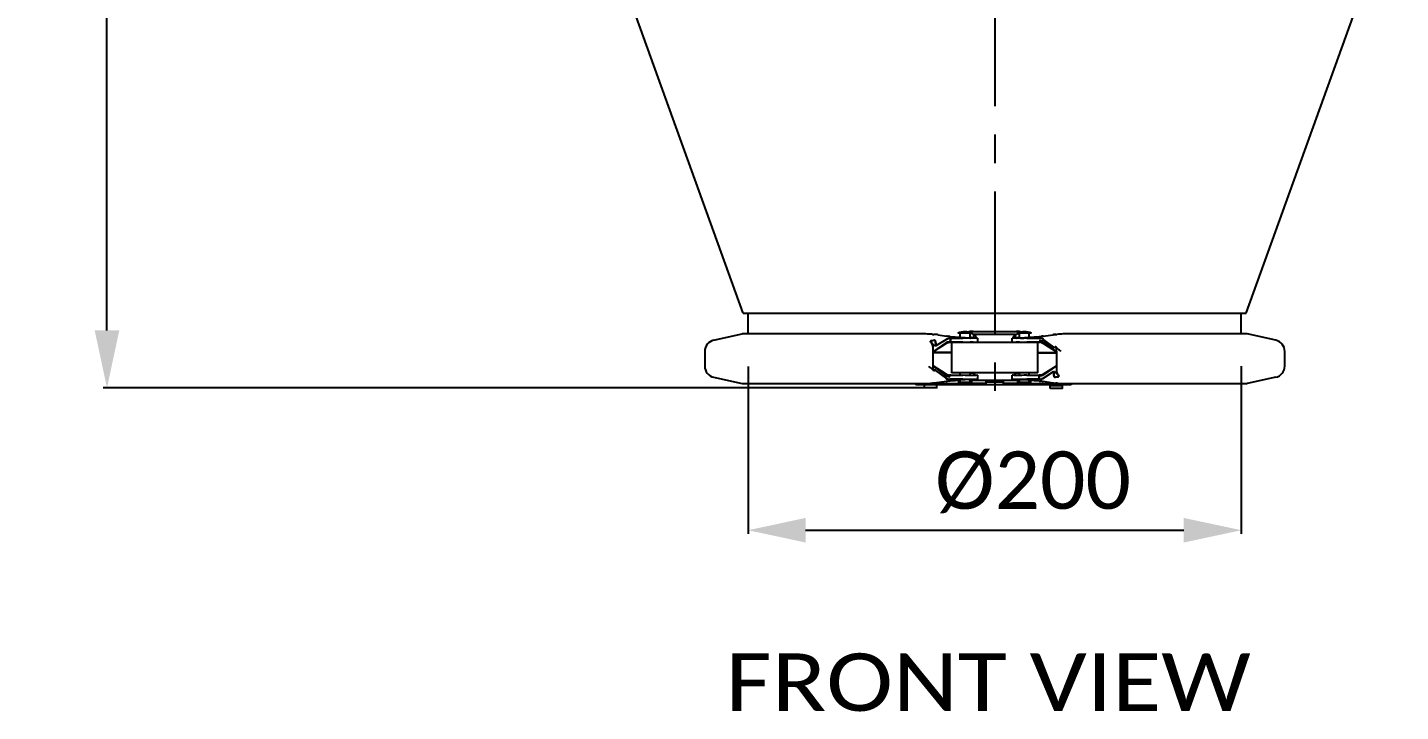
# Model space of a CAD drawing. Header units: millimetres. Extents: x 374 to 5899, y -2909 to 2000.
# Drawn here: x 3107 to 3664, y -1023 to -745 of the extents above; entities that cross this region are included whole.
import ezdxf
from ezdxf.enums import TextEntityAlignment as Align

# ---------------------------------------------------------------- set-up
doc = ezdxf.new("R2010")
doc.units = ezdxf.units.MM
doc.header["$LTSCALE"] = 154
doc.header["$PDMODE"] = 3
doc.header["$PDSIZE"] = 8
doc.linetypes.add('CENTER', pattern=[0.6, 0.375, -0.075, 0.075, -0.075])
doc.layers.get('0').update_dxf_attribs({"linetype": 'CONTINUOUS'})
doc.layers.get('Defpoints').update_dxf_attribs({"linetype": 'CONTINUOUS'})
doc.layers.add('02___PRT_ALL_AXES', color=7, linetype='CONTINUOUS')
doc.layers.add('03___PRT_ALL_CURVES', color=7, linetype='CONTINUOUS')
doc.styles.get("Standard").update_dxf_attribs({"font": 'calibri.ttf'})
doc.dimstyles.new('DIMSTYLE_1', dxfattribs={"dimtxt": 23.333333, "dimasz": 23.333333, "dimexe": 1.5, "dimexo": 1, "dimgap": 0.875, "dimtad": 1, "dimdsep": 46, "dimtxsty": 'Standard', "dimblk": '_FILLED', "dimblk1": '_FILLED', "dimblk2": '_FILLED', "dimcen": 0.09, "dimazin": 2, "dimtp": 0.01, "dimtm": 0.01, "dimtfac": 1, "dimtofl": 0, "dimtmove": 0, "dimatfit": 3, "dimldrblk": '_FILLED', "dimfxl": 1, "dimtolj": 1, "dimarcsym": 0})

# ---------------------------------------------------------------- blocks, each defined once
blk = doc.blocks.new('_FILLED')
at = {"color": 0, "linetype": 'ByBlock'}
blk.add_solid([(0, 0), (-1, 0.214), (-1, -0.214)], dxfattribs=at)
blk = doc.blocks.new('*D420')
at = {"color": 0, "linetype": 'Continuous', "lineweight": -2}
for p, q in [((3399.21, -882.75), (3399.21, -950.69)), ((3599.21, -882.63), (3599.21, -950.69)), ((3422.54, -949.19), (3575.87, -949.19))]:
    blk.add_line(p, q, dxfattribs=at)
at = {"layer": 'Defpoints', "color": 0}
for p in [(3399.21, -881.75), (3599.21, -881.63), (3599.21, -949.19)]:
    blk.add_point(p, dxfattribs=at)
at = {"color": 0, "linetype": 'ByBlock', "lineweight": -2, "xscale": 23.3333333333, "yscale": 23.3333333333, "zscale": 23.3333333333, "rotation": 180}
blk.add_blockref('_FILLED', (3399.21, -949.19), dxfattribs=at)
at = {"color": 0, "linetype": 'ByBlock', "lineweight": -2, "xscale": 23.3333333333, "yscale": 23.3333333333, "zscale": 23.3333333333}
blk.add_blockref('_FILLED', (3599.21, -949.19), dxfattribs=at)
at = {"color": 0, "insert": (3514.76, -917.2), "char_height": 23.333, "attachment_point": 2, "line_spacing_factor": 0.9}
blk.add_mtext('\\A1;%%c200', dxfattribs=at)
blk = doc.blocks.new('*D423')
at = {"color": 0, "linetype": 'Continuous', "lineweight": -2}
for p, q in [((3202.23, -442.2), (3137.72, -442.2)), ((3139.22, -868.11), (3139.22, -465.53)), ((3472.24, -891.44), (3137.72, -891.44))]:
    blk.add_line(p, q, dxfattribs=at)
at = {"layer": 'Defpoints', "color": 0}
for p in [(3139.22, -442.2), (3203.23, -442.2), (3473.24, -891.44)]:
    blk.add_point(p, dxfattribs=at)
at = {"color": 0, "linetype": 'ByBlock', "lineweight": -2, "xscale": 23.3333333333, "yscale": 23.3333333333, "zscale": 23.3333333333}
for p, rotation in [((3139.22, -442.2), 90), ((3139.22, -891.44), 270)]:
    blk.add_blockref('_FILLED', p, dxfattribs=dict(at, rotation=rotation))
at = {"color": 0, "insert": (3107.24, -676.37), "char_height": 23.3333, "attachment_point": 2, "rotation": 90, "line_spacing_factor": 0.9}
blk.add_mtext('\\A1;\\A1;450', dxfattribs=at)

msp = doc.modelspace()

# ---------------------------------------------------------------- linework, layer by layer
at = {"color": 0, "linetype": 'Continuous'}
for p, q in [((3397.207, -861.2), (3334.617, -687.608)), ((3601.207, -861.2), (3663.796, -687.609)), ((3397.207, -861.2), (3601.207, -861.2)), ((3490.452, -868.513), (3507.962, -868.513)), ((3385.218, -872.133), (3396.863, -869.571)), ((3470.699, -869.571), (3396.863, -869.571)), ((3474.233, -876.834), (3479.471, -873.104)), ((3479.558, -873.373), (3474.233, -876.834)), ((3479.352, -871.892), (3475.369, -874.41)), ((3476.357, -869.912), (3479.658, -870.442)), ((3479.684, -873.016), (3479.623, -873.029)), ((3480.212, -870.517), (3480.252, -870.521)), ((3480.212, -870.517), (3480.232, -870.571)), ((3480.232, -870.571), (3480.252, -870.521)), ((3481.205, -871.334), (3481.324, -871.334)), ((3481.213, -870.599), (3485.207, -870.865)), ((3481.243, -872.135), (3481.273, -871.848)), ((3481.307, -871.499), (3481.272, -871.848)), ((3481.307, -871.499), (3481.273, -871.848)), ((3484.359, -872.934), (3481.276, -872.934)), ((3481.307, -871.499), (3481.323, -871.334)), ((3481.324, -871.334), (3484.359, -871.334)), ((3516.707, -873.1), (3481.707, -873.1)), ((3481.707, -873.1), (3481.707, -885.3)), ((3487.241, -871.313), (3486.268, -871.323)), ((3487.721, -871.309), (3487.241, -871.313)), ((3488.143, -871.305), (3487.721, -871.309)), ((3490.412, -871.219), (3489.207, -870.833)), ((3489.874, -872.946), (3489.207, -872.946)), ((3489.322, -871.142), (3489.213, -871.135)), ((3490.729, -869.752), (3489.313, -869.3)), ((3489.497, -871.154), (3489.322, -871.142)), ((3507.684, -869.752), (3490.729, -869.752)), ((3490.729, -871.24), (3490.729, -869.752)), ((3491.663, -870.895), (3491.756, -871.25)), ((3492.233, -871.334), (3492.232, -871.334)), ((3492.232, -872.934), (3492.233, -872.934)), ((3492.233, -871.334), (3492.233, -872.934)), ((3506.234, -872.934), (3506.234, -871.334)), ((3506.654, -871.249), (3506.75, -870.895)), ((3507.684, -869.752), (3509.101, -869.3)), ((3507.685, -871.244), (3507.685, -869.752)), ((3507.987, -871.223), (3509.207, -870.833)), ((3509.207, -872.946), (3508.539, -872.946)), ((3509.236, -871.298), (3508.966, -871.297)), ((3508.966, -872.897), (3509.233, -872.898)), ((3509.194, -871.138), (3508.981, -871.153)), ((3511.225, -871.313), (3510.682, -871.308)), ((3510.684, -872.908), (3511.223, -872.913)), ((3511.223, -872.913), (3512.235, -872.923)), ((3512.235, -871.323), (3511.225, -871.313)), ((3513.207, -870.869), (3517.273, -870.598)), ((3514.144, -871.334), (3517.21, -871.334)), ((3517.063, -872.934), (3514.144, -872.934)), ((3516.707, -885.3), (3516.707, -873.1)), ((3518.227, -870.521), (3518.232, -870.534)), ((3518.231, -870.534), (3518.229, -870.521)), ((3518.821, -870.453), (3523.81, -869.767)), ((3518.968, -873.411), (3524.233, -876.834)), ((3518.998, -872.697), (3524.234, -876.834)), ((3519.064, -871.946), (3523.098, -874.926)), ((3601.551, -869.571), (3527.779, -869.571)), ((3613.195, -872.133), (3601.551, -869.571)), ((3381.607, -876.625), (3381.607, -882.642)), ((3474.233, -876.625), (3474.233, -875.129)), ((3474.233, -882.642), (3474.233, -876.625)), ((3524.234, -876.625), (3524.234, -882.642)), ((3616.807, -882.642), (3616.807, -876.625)), ((3479.501, -885.857), (3474.233, -882.434)), ((3479.471, -886.571), (3474.233, -882.434)), ((3479.404, -887.321), (3475.369, -884.341)), ((3516.707, -885.3), (3481.707, -885.3)), ((3518.911, -885.894), (3524.234, -882.434)), ((3524.234, -882.434), (3518.998, -886.163)), ((3519.117, -887.376), (3523.098, -884.857)), ((3524.234, -882.642), (3524.234, -884.139)), ((3385.218, -887.135), (3396.863, -889.696)), ((3396.863, -889.696), (3485.337, -889.696)), ((3467.238, -889.696), (3467.238, -890.239)), ((3530.235, -890.239), (3467.238, -890.239)), ((3470.738, -891.389), (3470.738, -890.289)), ((3479.642, -888.815), (3474.65, -889.501)), ((3475.738, -891.389), (3475.738, -890.289)), ((3479.996, -888.147), (3479.857, -887.989)), ((3480.237, -888.747), (3480.232, -888.733)), ((3480.233, -888.733), (3480.234, -888.747)), ((3485.207, -888.402), (3481.19, -888.67)), ((3484.326, -887.934), (3481.26, -887.934)), ((3481.406, -886.334), (3484.326, -886.334)), ((3487.243, -886.355), (3486.235, -886.345)), ((3486.235, -887.945), (3487.243, -887.955)), ((3487.786, -886.36), (3487.243, -886.355)), ((3487.243, -887.955), (3487.788, -887.96)), ((3487.788, -887.96), (3488.179, -887.963)), ((3495.611, -889.696), (3489.077, -889.696)), ((3509.207, -888.45), (3489.207, -888.45)), ((3489.221, -888.133), (3489.484, -888.114)), ((3489.234, -887.969), (3489.501, -887.97)), ((3489.501, -886.37), (3489.236, -886.369)), ((3492.214, -887.935), (3492.231, -887.934)), ((3492.227, -887.934), (3492.231, -887.934)), ((3492.233, -886.334), (3492.231, -886.334)), ((3492.231, -887.934), (3492.233, -887.934)), ((3492.233, -886.334), (3492.233, -887.934)), ((3495.621, -888.45), (3495.611, -889.696)), ((3495.617, -889.039), (3502.749, -889.039)), ((3502.754, -889.696), (3502.745, -888.45)), ((3509.337, -889.696), (3502.754, -889.696)), ((3506.234, -887.934), (3506.234, -886.334)), ((3506.234, -887.934), (3506.235, -887.934)), ((3508.97, -888.113), (3509.143, -888.125)), ((3509.143, -888.125), (3509.203, -888.13)), ((3510.322, -887.962), (3510.749, -887.959)), ((3510.749, -887.959), (3511.227, -887.954)), ((3511.227, -887.954), (3512.202, -887.945)), ((3513.077, -889.696), (3601.551, -889.696)), ((3517.251, -888.668), (3513.207, -888.399)), ((3514.111, -886.334), (3517.193, -886.334)), ((3517.145, -887.934), (3514.111, -887.934)), ((3517.264, -887.934), (3517.145, -887.934)), ((3517.162, -887.769), (3517.146, -887.934)), ((3517.162, -887.769), (3517.197, -887.42)), ((3517.162, -887.769), (3517.197, -887.42)), ((3517.226, -887.132), (3517.197, -887.42)), ((3518.232, -888.696), (3518.211, -888.746)), ((3518.252, -888.751), (3518.211, -888.746)), ((3518.252, -888.751), (3518.232, -888.696)), ((3518.785, -886.251), (3518.846, -886.238)), ((3522.104, -889.355), (3518.805, -888.826)), ((3521.735, -891.589), (3521.735, -890.489)), ((3521.785, -890.439), (3526.685, -890.439)), ((3522.485, -890.389), (3522.485, -890.239)), ((3525.985, -890.389), (3525.985, -890.239)), ((3526.735, -891.589), (3526.735, -890.489)), ((3530.235, -889.696), (3530.235, -890.239)), ((3613.195, -887.135), (3601.551, -889.696)), ((3475.688, -891.439), (3470.789, -891.439)), ((3526.685, -891.639), (3521.785, -891.639))]:
    msp.add_line(p, q, dxfattribs=at)
for centre, radius, start, end in [((3386.207, -876.625), 4.6, 102.41074, 180), ((3474.882, -873.49), 1.905, 147.15813, 149.46578), ((3474.846, -873.467), 1.863, 147.15405, 149.14744), ((3474.631, -873.326), 1.605, 142.79105, 147.21224), ((3474.663, -873.348), 1.645, 143.62512, 147.18992), ((3474.522, -873.245), 1.47, 142.73266, 143.57338), ((3474.433, -873.177), 1.358, 139.90529, 142.74603), ((3474.427, -873.173), 1.351, 139.904, 142.76005), ((3474.29, -873.057), 1.171, 136.27368, 139.92061), ((3474.295, -873.061), 1.178, 136.40205, 139.91631), ((3474.219, -872.989), 1.073, 135.39808, 136.363), ((3474.181, -872.953), 1.021, 133.37277, 136.25169), ((3474.176, -872.947), 1.013, 133.40094, 135.40761), ((3473.537, -867.442), 4.77, 269.31998, 271.57158), ((3473.536, -867.427), 4.784, 271.5695, 273.49482), ((3473.537, -867.428), 4.784, 271.57094, 273.49195), ((3473.536, -867.431), 4.781, 273.49437, 275.56518), ((3473.537, -867.429), 4.783, 273.49174, 274.85315), ((3473.537, -867.436), 4.776, 274.85325, 275.56289), ((3474.576, -863.809), 5.947, 264.0804, 269.10798), ((3473.54, -867.463), 4.749, 275.55995, 278.90341), ((3473.538, -867.443), 4.769, 275.56558, 276.34917), ((3473.541, -867.469), 4.742, 276.3473, 278.90717), ((3473.549, -867.519), 4.691, 278.90786, 280.77379), ((3473.549, -867.52), 4.691, 278.90551, 280.7717), ((3473.573, -867.639), 4.569, 280.75651, 286.08397), ((3473.573, -867.64), 4.568, 280.75443, 286.08003), ((3474.58, -872.4), 0.452, 51.60185, 55.05655), ((3461.773, -874.805), 13.601, 1.66479, 5.05686), ((3468.686, -855.069), 19.919, 302.37389, 303.12597), ((3453.56, -833.365), 47.714, 303.01632, 303.26761), ((3480.502, -872.052), 0.978, 158.87808, 162.01587), ((3480.508, -872.055), 0.985, 157.38506, 158.88197), ((3480.505, -872.053), 0.981, 157.40564, 158.9047), ((3480.519, -872.059), 0.997, 154.49679, 157.38087), ((3480.502, -872.052), 0.978, 154.45611, 157.39529), ((3480.524, -872.062), 1.002, 153.05996, 154.49979), ((3480.517, -872.059), 0.995, 153.01168, 154.46203), ((3480.525, -872.063), 1.003, 150.03971, 153.00941), ((3480.509, -872.054), 0.985, 150.04397, 153.06721), ((3480.488, -872.042), 0.961, 148.55139, 150.03802), ((3480.527, -872.064), 1.005, 148.61746, 150.04166), ((3487.912, -910.718), 38.59, 101.83695, 102.31066), ((3485.3, -898.173), 25.775, 101.00441, 101.8737), ((3485.719, -825.776), 45.078, 262.7087, 262.9833), ((3480.988, -873.938), 2.607, 98.47918, 105.74527), ((3480.963, -873.789), 2.456, 89.71573, 98.41341), ((3483.893, -861.969), 9.799, 251.24626, 251.57228), ((3478.386, -877.799), 6.963, 69.75683, 70.21147), ((3481.25, -805.907), 67.027, 269.65443, 269.77477), ((3481.31, -808.463), 62.871, 269.69469, 269.90418), ((3481.273, -799.304), 73.629, 269.77659, 270.00244), ((3492.962, -873.201), 11.767, 175.45486, 177.66786), ((3493.464, -873.293), 12.274, 175.02602, 175.26838), ((3491.588, -873.105), 10.389, 175.16564, 175.38283), ((3492.393, -873.2), 11.199, 174.54738, 175.02917), ((3352.939, -858.875), 128.988, 354.22778, 354.38347), ((3544.411, -877.79), 63.416, 174.1572, 174.30722), ((3484.777, -882.415), 9.47, 92.53738, 95.16527), ((3490.153, -1112.854), 241.557, 90.25333, 90.47688), ((3489.779, -1035.235), 163.937, 90.09575, 90.24229), ((3490.233, -871.446), 1.54, 5.19374, 7.32882), ((3508.159, -871.443), 1.519, 172.67285, 174.88803), ((3508.465, -692.294), 178.936, 270.40435, 270.88694), ((3517.075, -804.166), 68.768, 269.99028, 270.45319), ((3517.247, -842.722), 28.612, 269.92576, 270.34127), ((3514.073, -823.037), 47.668, 273.84991, 274.26226), ((3514.535, -829.522), 41.167, 273.81461, 274.29223), ((3515.269, -839.4), 31.262, 274.30604, 274.71087), ((3515.319, -840.084), 30.576, 274.30683, 274.72061), ((3517.635, -874.986), 2.055, 88.9269, 90.4597), ((3515.218, -864.011), 7.633, 288.59464, 289.08966), ((3517.636, -874.971), 2.039, 78.91223, 88.94421), ((3515.163, -838.178), 32.489, 274.71836, 274.88852), ((3515.472, -841.881), 28.772, 274.71368, 274.90583), ((3517.532, -870.414), 0.823, 293.31814, 295.51321), ((3517.636, -870.626), 0.587, 295.26544, 296.21188), ((3517.605, -870.568), 0.653, 295.54779, 296.98829), ((3517.662, -870.68), 0.527, 296.22043, 296.9708), ((3516.251, -850.624), 19.995, 274.82237, 275.74329), ((3515.967, -847.543), 23.089, 274.88196, 275.62254), ((3518.054, -868.765), 1.765, 275.62218, 275.97185), ((3512.934, -868.619), 5.633, 340.1202, 340.27615), ((3517.414, -873.829), 2.496, 53.02608, 65.78545), ((3510.555, -910.963), 39.24, 77.82863, 78.27818), ((3542.68, -836.939), 43.503, 236.60378, 236.72877), ((3517.758, -872.115), 1.195, 28.95598, 29.57911), ((3518.047, -871.955), 0.864, 28.9254, 29.53576), ((3517.77, -872.109), 1.181, 21.29891, 28.98565), ((3542.742, -836.845), 43.615, 236.72854, 236.96927), ((3531.059, -855.726), 20.174, 232.98846, 233.51756), ((3524.386, -885.305), 15.549, 91.43223, 92.12255), ((3523.847, -863.796), 5.966, 271.44588, 276.02777), ((3612.207, -876.625), 4.6, 0, 77.58926), ((3386.207, -882.642), 4.6, 180, 257.58926), ((3536.736, -884.464), 13.644, 181.65033, 185.03182), ((3612.207, -882.642), 4.6, 282.41074, 0), ((3470.788, -890.289), 0.05, 90.13726, 180), ((3474.613, -895.475), 5.971, 91.44524, 96.02564), ((3474.073, -873.949), 15.563, 271.43166, 272.12166), ((3475.688, -890.289), 0.05, 0, 89.8571), ((3467.427, -903.524), 20.15, 52.99914, 53.52904), ((3455.844, -922.26), 43.414, 56.74054, 56.98247), ((3481.056, -885.437), 2.498, 233.03682, 245.79217), ((3480.698, -887.16), 1.18, 201.22254, 208.91185), ((3487.928, -848.224), 39.321, 257.83306, 258.28184), ((3455.897, -922.18), 43.318, 56.61522, 56.74078), ((3480.71, -887.155), 1.194, 208.88215, 209.5052), ((3480.421, -887.314), 0.863, 208.85046, 209.46084), ((3482.214, -908.667), 20.018, 94.82102, 95.74117), ((3485.494, -890.672), 5.608, 159.77375, 159.93075), ((3480.41, -890.504), 1.766, 95.62012, 95.96965), ((3482.498, -911.753), 23.117, 94.88059, 95.62049), ((3480.833, -884.296), 2.04, 258.91493, 268.92256), ((3482.994, -917.418), 28.804, 94.71244, 94.90443), ((3483.303, -921.128), 32.527, 94.71712, 94.88712), ((3480.864, -888.705), 0.658, 115.47062, 116.9031), ((3480.807, -888.592), 0.532, 116.1394, 116.88561), ((3480.834, -888.646), 0.592, 115.18974, 116.13091), ((3480.938, -888.86), 0.83, 113.25271, 115.43628), ((3483.197, -919.899), 31.293, 94.30511, 94.70963), ((3483.146, -919.214), 30.606, 94.3059, 94.71937), ((3483.259, -895.301), 7.678, 108.5504, 109.04363), ((3480.834, -884.28), 2.056, 268.90534, 270.45959), ((3484.394, -936.278), 47.716, 93.84933, 94.26134), ((3483.931, -929.782), 41.203, 93.81403, 94.29132), ((3481.394, -955.129), 68.795, 89.99029, 90.4531), ((3481.223, -916.557), 28.623, 89.92578, 90.3412), ((3490.004, -1067.015), 178.976, 90.40456, 90.88696), ((3490.135, -646.48), 241.491, 269.53598, 269.78614), ((3488.695, -885.594), 2.856, 280.39427, 287.15645), ((3509.716, -885.606), 2.844, 253.89729, 259.61776), ((3508.691, -724.025), 163.945, 270.09481, 270.24226), ((3508.318, -646.76), 241.211, 270.25315, 270.47585), ((3454.049, -881.478), 63.426, 354.1581, 354.3081), ((3645.55, -900.393), 129.007, 174.22867, 174.38434), ((3517.196, -959.937), 73.603, 89.77655, 90.00244), ((3506.074, -886.068), 11.201, 354.54823, 355.02994), ((3505.004, -885.974), 12.276, 355.02679, 355.26911), ((3506.88, -886.163), 10.391, 355.16639, 355.38354), ((3505.505, -886.067), 11.769, 355.45556, 357.66822), ((3517.159, -950.78), 62.846, 89.69464, 89.90416), ((3517.22, -953.332), 66.998, 89.65436, 89.77472), ((3517.506, -885.479), 2.455, 269.71559, 278.4153), ((3520.069, -881.524), 6.906, 249.70447, 250.16173), ((3514.586, -897.244), 9.744, 71.20137, 71.52841), ((3517.481, -885.331), 2.606, 278.48111, 285.74946), ((3513.175, -861.127), 25.742, 281.00713, 281.87729), ((3512.76, -933.354), 44.94, 82.70525, 82.98057), ((3510.571, -848.625), 38.512, 281.84054, 282.31508), ((3545.036, -926.08), 47.931, 123.02819, 123.27826), ((3517.941, -887.202), 1.007, 328.54828, 329.97078), ((3517.98, -887.224), 0.962, 328.48226, 329.96704), ((3517.943, -887.203), 1.005, 329.96883, 332.93721), ((3517.959, -887.212), 0.987, 329.97297, 332.99487), ((3517.944, -887.204), 1.003, 332.98764, 334.427), ((3517.951, -887.207), 0.996, 332.93949, 334.3893), ((3517.949, -887.206), 0.998, 334.42401, 337.30534), ((3517.966, -887.214), 0.98, 334.3834, 337.31966), ((3517.96, -887.211), 0.986, 337.30952, 338.80539), ((3517.963, -887.213), 0.983, 337.32998, 338.828), ((3517.966, -887.213), 0.979, 338.80151, 341.93621), ((3529.797, -904.215), 19.941, 122.38508, 123.13612), ((3521.785, -890.489), 0.05, 90.13726, 180), ((3522.435, -890.389), 0.05, 270.10844, 0), ((3523.885, -886.868), 0.451, 231.53564, 234.9913), ((3524.892, -891.627), 4.568, 100.75813, 106.08654), ((3524.892, -891.626), 4.567, 100.75605, 106.0826), ((3523.884, -895.454), 5.943, 84.07831, 89.10755), ((3524.916, -891.747), 4.69, 98.90918, 100.77542), ((3524.916, -891.746), 4.689, 98.90682, 100.77333), ((3524.925, -891.803), 4.747, 95.56073, 98.90472), ((3524.924, -891.797), 4.741, 96.34821, 98.90849), ((3524.927, -891.823), 4.767, 95.56636, 96.35008), ((3524.929, -891.835), 4.78, 93.49484, 95.56596), ((3524.928, -891.83), 4.774, 94.85393, 95.56367), ((3524.928, -891.837), 4.781, 93.49222, 94.85383), ((3524.929, -891.839), 4.783, 91.56971, 93.49529), ((3524.929, -891.839), 4.783, 91.57116, 93.49243), ((3524.928, -891.825), 4.769, 89.31989, 91.57179), ((3524.284, -886.313), 1.022, 313.33195, 316.21079), ((3524.289, -886.319), 1.014, 313.36007, 315.36654), ((3524.246, -886.277), 1.074, 315.35703, 316.32192), ((3524.175, -886.209), 1.172, 316.23275, 319.87969), ((3524.17, -886.205), 1.179, 316.36091, 319.8754), ((3524.033, -886.089), 1.358, 319.86441, 322.70585), ((3524.038, -886.094), 1.351, 319.86311, 322.71984), ((3523.835, -885.94), 1.606, 322.75083, 327.17368), ((3523.944, -886.021), 1.47, 322.69249, 323.53347), ((3523.802, -885.918), 1.645, 323.58517, 327.15141), ((3523.585, -885.776), 1.905, 327.11965, 329.4285), ((3523.62, -885.799), 1.863, 327.11556, 329.10998), ((3526.035, -890.389), 0.05, 180, 269.8913), ((3526.685, -890.489), 0.05, 0, 89.8571), ((3470.788, -891.389), 0.05, 180, 269.86274), ((3475.688, -891.389), 0.05, 270.1369, 0), ((3521.785, -891.589), 0.05, 180, 269.86274), ((3526.685, -891.589), 0.05, 270.1369, 0)]:
    msp.add_arc(centre, radius, start, end, dxfattribs=at)
for centre, major_axis, start_param, end_param in [((3490.504, -868.925), (2.017, -0.011), 1.5978377, 2.8548364), ((3507.909, -868.925), (2.017, 0.011), 0.2867562, 1.5437549)]:
    msp.add_ellipse(centre, major_axis=major_axis, ratio=0.2042321, start_param=start_param, end_param=end_param, dxfattribs=at)
for points, knots in [([(3473.962, -869.725), (3473.71, -869.699), (3472.625, -869.604), (3471.535, -869.571), (3470.699, -869.571)], [0, 0, 0, 0, 0.2328374, 1, 1, 1, 1]), ([(3474.233, -875.129), (3474.233, -874.624), (3474.033, -873.698), (3473.459, -872.956), (3473.148, -872.696)], [0, 0, 0, 0, 0.5550274, 1, 1, 1, 1]), ([(3475.369, -874.41), (3475.314, -874.445), (3475.186, -874.49), (3474.943, -874.402), (3474.715, -874.191), (3474.454, -873.927), (3474.112, -873.575), (3473.683, -873.159), (3473.327, -872.845), (3473.148, -872.696)], [0, 0, 0, 0, 0.0674782, 0.1286913, 0.2553855, 0.3843131, 0.511941, 0.7604463, 1, 1, 1, 1]), ([(3476.355, -869.912), (3476.218, -869.89), (3475.598, -869.803), (3474.971, -869.764), (3474.483, -869.756)], [0, 0, 0, 0, 0.2214855, 1, 1, 1, 1]), ([(3474.867, -872.05), (3474.862, -872.047), (3474.853, -872.04), (3474.844, -872.033), (3474.84, -872.03)], [0, 0, 0, 0, 0.5204615, 1, 1, 1, 1]), ([(3474.86, -872.046), (3474.881, -872.062), (3474.972, -872.147), (3475.035, -872.258), (3475.074, -872.348)], [0, 0, 0, 0, 0.2116077, 1, 1, 1, 1]), ([(3475.072, -872.342), (3475.058, -872.31), (3475.005, -872.204), (3474.933, -872.103), (3474.867, -872.05)], [0, 0, 0, 0, 0.2922076, 1, 1, 1, 1]), ([(3475.074, -872.348), (3475.091, -872.384), (3475.159, -872.559), (3475.202, -872.743), (3475.229, -872.888)], [0, 0, 0, 0, 0.2128103, 1, 1, 1, 1]), ([(3475.322, -873.607), (3475.316, -873.54), (3475.293, -873.299), (3475.261, -873.06), (3475.229, -872.888)], [0, 0, 0, 0, 0.277083, 1, 1, 1, 1]), ([(3475.229, -872.888), (3475.239, -872.941), (3475.279, -873.179), (3475.305, -873.42), (3475.322, -873.607)], [0, 0, 0, 0, 0.2231796, 1, 1, 1, 1]), ([(3475.369, -874.41), (3475.352, -874.271), (3475.357, -874.002), (3475.333, -873.734), (3475.322, -873.607)], [0, 0, 0, 0, 0.5224628, 1, 1, 1, 1]), ([(3479.521, -873.072), (3479.513, -873.077), (3479.498, -873.09), (3479.485, -873.105), (3479.479, -873.113)], [0, 0, 0, 0, 0.490228, 1, 1, 1, 1]), ([(3479.737, -873.256), (3479.815, -873.205), (3480.153, -873.016), (3480.55, -872.931), (3480.845, -872.932)], [0, 0, 0, 0, 0.2389735, 1, 1, 1, 1]), ([(3481.213, -870.599), (3481.127, -870.593), (3480.806, -870.571), (3480.486, -870.545), (3480.252, -870.521)], [0, 0, 0, 0, 0.267833, 1, 1, 1, 1]), ([(3480.539, -871.164), (3480.535, -871.162), (3480.527, -871.158), (3480.52, -871.153), (3480.516, -871.151)], [0, 0, 0, 0, 0.5140763, 1, 1, 1, 1]), ([(3480.538, -871.164), (3480.545, -871.168), (3480.56, -871.176), (3480.575, -871.183), (3480.583, -871.186)], [0, 0, 0, 0, 0.4778703, 1, 1, 1, 1]), ([(3480.582, -871.186), (3480.574, -871.183), (3480.56, -871.176), (3480.545, -871.168), (3480.539, -871.164)], [0, 0, 0, 0, 0.5182981, 1, 1, 1, 1]), ([(3480.633, -871.208), (3480.624, -871.205), (3480.607, -871.198), (3480.59, -871.19), (3480.582, -871.186)], [0, 0, 0, 0, 0.5141653, 1, 1, 1, 1]), ([(3483.924, -872.983), (3483.706, -873.002), (3483.301, -873.051), (3482.894, -873.098), (3482.705, -873.1)], [0, 0, 0, 0, 0.5358193, 1, 1, 1, 1]), ([(3484.359, -871.334), (3484.514, -871.334), (3485.151, -871.333), (3485.787, -871.327), (3486.268, -871.323)], [0, 0, 0, 0, 0.2442084, 1, 1, 1, 1]), ([(3486.268, -872.923), (3486.106, -872.924), (3485.47, -872.93), (3484.834, -872.934), (3484.359, -872.934)], [0, 0, 0, 0, 0.2541265, 1, 1, 1, 1]), ([(3484.983, -871.091), (3484.983, -871.071), (3485.098, -871.075), (3485.149, -871.06), (3485.204, -871.057)], [0, 0, 0, 0, 0.2625566, 1, 1, 1, 1]), ([(3485.204, -871.133), (3485.149, -871.128), (3485.097, -871.11), (3484.983, -871.111), (3484.983, -871.091)], [0, 0, 0, 0, 0.7357547, 1, 1, 1, 1]), ([(3487.234, -871.208), (3487.026, -871.204), (3486.349, -871.19), (3485.671, -871.178), (3485.204, -871.133)], [0, 0, 0, 0, 0.3074409, 1, 1, 1, 1]), ([(3486.268, -872.923), (3487.606, -872.91), (3489.594, -872.889), (3491.583, -872.906), (3492.233, -872.934)], [0, 0, 0, 0, 0.672778, 1, 1, 1, 1]), ([(3488.594, -871.224), (3488.491, -871.223), (3488.038, -871.219), (3487.585, -871.213), (3487.234, -871.208)], [0, 0, 0, 0, 0.2260431, 1, 1, 1, 1]), ([(3489.208, -871.227), (3489.166, -871.227), (3488.962, -871.226), (3488.757, -871.225), (3488.594, -871.224)], [0, 0, 0, 0, 0.2025784, 1, 1, 1, 1]), ([(3489.208, -871.191), (3489.248, -871.193), (3489.314, -871.2), (3489.407, -871.203), (3489.447, -871.216), (3489.483, -871.213), (3489.483, -871.219)], [0, 0, 0, 0, 0.4307756, 0.7437619, 0.9341783, 1, 1, 1, 1]), ([(3489.483, -871.219), (3489.483, -871.225), (3489.446, -871.219), (3489.407, -871.228), (3489.314, -871.225), (3489.248, -871.227), (3489.208, -871.227)], [0, 0, 0, 0, 0.064993, 0.2550992, 0.568354, 1, 1, 1, 1]), ([(3491.689, -871.304), (3491.553, -871.295), (3490.822, -871.249), (3490.092, -871.196), (3489.497, -871.154)], [0, 0, 0, 0, 0.1857722, 1, 1, 1, 1]), ([(3492.233, -871.334), (3492.137, -871.33), (3491.228, -871.3), (3490.318, -871.297), (3489.505, -871.298)], [0, 0, 0, 0, 0.1057479, 1, 1, 1, 1]), ([(3491.663, -870.895), (3491.548, -870.639), (3491.305, -870.2), (3490.926, -869.847), (3490.729, -869.752)], [0, 0, 0, 0, 0.562474, 1, 1, 1, 1]), ([(3492.232, -871.334), (3492.216, -871.333), (3492.035, -871.324), (3491.854, -871.314), (3491.689, -871.304)], [0, 0, 0, 0, 0.0842083, 1, 1, 1, 1]), ([(3508.966, -871.297), (3508.298, -871.296), (3507.387, -871.287), (3506.476, -871.334), (3506.234, -871.334)], [0, 0, 0, 0, 0.7336827, 1, 1, 1, 1]), ([(3506.636, -871.312), (3506.589, -871.315), (3506.455, -871.322), (3506.321, -871.33), (3506.234, -871.334)], [0, 0, 0, 0, 0.3522959, 1, 1, 1, 1]), ([(3506.234, -872.934), (3506.476, -872.934), (3507.387, -872.887), (3508.298, -872.896), (3508.966, -872.897)], [0, 0, 0, 0, 0.2663115, 1, 1, 1, 1]), ([(3508.981, -871.153), (3508.733, -871.171), (3507.952, -871.226), (3507.17, -871.28), (3506.636, -871.312)], [0, 0, 0, 0, 0.317151, 1, 1, 1, 1]), ([(3506.75, -870.895), (3506.865, -870.639), (3507.108, -870.2), (3507.488, -869.847), (3507.684, -869.752)], [0, 0, 0, 0, 0.562474, 1, 1, 1, 1]), ([(3508.984, -871.219), (3508.984, -871.214), (3509.013, -871.216), (3509.071, -871.199), (3509.15, -871.199), (3509.205, -871.195)], [0, 0, 0, 0, 0.0660141, 0.2559057, 1, 1, 1, 1]), ([(3509.204, -871.227), (3509.15, -871.226), (3509.071, -871.232), (3509.013, -871.22), (3508.984, -871.223), (3508.984, -871.219)], [0, 0, 0, 0, 0.7453434, 0.9348959, 1, 1, 1, 1]), ([(3509.727, -871.225), (3509.675, -871.225), (3509.501, -871.226), (3509.327, -871.227), (3509.204, -871.227)], [0, 0, 0, 0, 0.2979198, 1, 1, 1, 1]), ([(3509.233, -872.898), (3509.349, -872.899), (3509.833, -872.901), (3510.316, -872.904), (3510.684, -872.908)], [0, 0, 0, 0, 0.239205, 1, 1, 1, 1]), ([(3510.682, -871.308), (3510.557, -871.307), (3510.075, -871.302), (3509.593, -871.299), (3509.236, -871.298)], [0, 0, 0, 0, 0.2597408, 1, 1, 1, 1]), ([(3513.209, -871.138), (3513.09, -871.148), (3512.433, -871.187), (3511.774, -871.199), (3511.234, -871.208)], [0, 0, 0, 0, 0.1802935, 1, 1, 1, 1]), ([(3512.235, -871.323), (3512.397, -871.324), (3513.033, -871.33), (3513.669, -871.334), (3514.144, -871.334)], [0, 0, 0, 0, 0.2541406, 1, 1, 1, 1]), ([(3514.144, -872.934), (3513.989, -872.934), (3513.352, -872.933), (3512.716, -872.927), (3512.235, -872.923)], [0, 0, 0, 0, 0.2441939, 1, 1, 1, 1]), ([(3513.208, -871.055), (3513.277, -871.058), (3513.339, -871.077), (3513.484, -871.067), (3513.484, -871.091)], [0, 0, 0, 0, 0.7385707, 1, 1, 1, 1]), ([(3513.484, -871.091), (3513.484, -871.115), (3513.34, -871.11), (3513.277, -871.132), (3513.209, -871.138)], [0, 0, 0, 0, 0.2630061, 1, 1, 1, 1]), ([(3515.708, -873.1), (3515.479, -873.098), (3514.985, -873.033), (3514.492, -872.979), (3514.226, -872.962)], [0, 0, 0, 0, 0.4625915, 1, 1, 1, 1]), ([(3518.527, -872.542), (3518.428, -872.521), (3518.008, -872.436), (3517.586, -872.366), (3517.264, -872.308)], [0, 0, 0, 0, 0.2365608, 1, 1, 1, 1]), ([(3518.438, -871.553), (3518.36, -871.518), (3518.035, -871.391), (3517.682, -871.333), (3517.418, -871.333)], [0, 0, 0, 0, 0.2424695, 1, 1, 1, 1]), ([(3517.901, -871.15), (3517.914, -871.143), (3517.953, -871.121), (3517.989, -871.091), (3518.003, -871.064)], [0, 0, 0, 0, 0.3183924, 1, 1, 1, 1]), ([(3518.003, -871.064), (3518, -871.072), (3517.975, -871.11), (3517.934, -871.133), (3517.901, -871.15)], [0, 0, 0, 0, 0.188461, 1, 1, 1, 1]), ([(3518.029, -872.97), (3518.094, -872.982), (3518.341, -873.044), (3518.577, -873.153), (3518.734, -873.257)], [0, 0, 0, 0, 0.2599473, 1, 1, 1, 1]), ([(3518.821, -870.453), (3518.777, -870.459), (3518.582, -870.484), (3518.387, -870.504), (3518.235, -870.52)], [0, 0, 0, 0, 0.2226478, 1, 1, 1, 1]), ([(3518.471, -871.12), (3518.481, -871.131), (3518.527, -871.183), (3518.574, -871.236), (3518.611, -871.278)], [0, 0, 0, 0, 0.1988542, 1, 1, 1, 1]), ([(3518.61, -871.277), (3518.594, -871.26), (3518.547, -871.209), (3518.496, -871.16), (3518.472, -871.12)], [0, 0, 0, 0, 0.3315945, 1, 1, 1, 1]), ([(3518.611, -871.278), (3518.626, -871.296), (3518.695, -871.374), (3518.759, -871.458), (3518.799, -871.529)], [0, 0, 0, 0, 0.2226613, 1, 1, 1, 1]), ([(3523.81, -869.767), (3523.727, -869.772), (3523.409, -869.797), (3523.094, -869.849), (3522.863, -869.897)], [0, 0, 0, 0, 0.2605444, 1, 1, 1, 1]), ([(3527.779, -869.571), (3527.486, -869.571), (3526.383, -869.584), (3525.279, -869.645), (3524.474, -869.73)], [0, 0, 0, 0, 0.2656628, 1, 1, 1, 1]), ([(3523.098, -874.926), (3523.161, -874.973), (3523.312, -875.045), (3523.539, -874.953), (3523.709, -874.8), (3523.821, -874.69), (3523.877, -874.635)], [0, 0, 0, 0, 0.2547671, 0.492224, 0.7434765, 1, 1, 1, 1]), ([(3523.877, -874.635), (3523.95, -874.964), (3524.112, -875.618), (3524.234, -876.288), (3524.234, -876.625)], [0, 0, 0, 0, 0.500138, 1, 1, 1, 1]), ([(3526.153, -876.625), (3525.727, -876.354), (3524.884, -875.781), (3524.207, -875.02), (3523.877, -874.635)], [0, 0, 0, 0, 0.4986806, 1, 1, 1, 1]), ([(3472.314, -882.642), (3472.739, -882.913), (3473.583, -883.486), (3474.259, -884.248), (3474.59, -884.633)], [0, 0, 0, 0, 0.498686, 1, 1, 1, 1]), ([(3474.59, -884.633), (3474.517, -884.303), (3474.355, -883.65), (3474.233, -882.979), (3474.233, -882.642)], [0, 0, 0, 0, 0.5001388, 1, 1, 1, 1]), ([(3475.369, -884.341), (3475.306, -884.295), (3475.155, -884.223), (3474.927, -884.314), (3474.758, -884.468), (3474.646, -884.577), (3474.59, -884.633)], [0, 0, 0, 0, 0.2547715, 0.4922497, 0.7434944, 1, 1, 1, 1]), ([(3489.635, -885.304), (3489.804, -885.304), (3490.128, -885.308), (3490.468, -885.35), (3490.608, -885.427)], [0, 0, 0, 0, 0.5149402, 1, 1, 1, 1]), ([(3507.806, -885.427), (3507.945, -885.35), (3508.285, -885.308), (3508.61, -885.304), (3508.779, -885.304)], [0, 0, 0, 0, 0.4850601, 1, 1, 1, 1]), ([(3523.098, -884.857), (3523.153, -884.822), (3523.281, -884.777), (3523.524, -884.865), (3523.751, -885.077), (3524.013, -885.34), (3524.354, -885.693), (3524.783, -886.109), (3525.139, -886.422), (3525.317, -886.571)], [0, 0, 0, 0, 0.0674758, 0.1286813, 0.2553749, 0.3843088, 0.5119425, 0.7604523, 1, 1, 1, 1]), ([(3523.098, -884.857), (3523.115, -884.996), (3523.11, -885.266), (3523.134, -885.533), (3523.145, -885.661)], [0, 0, 0, 0, 0.5224661, 1, 1, 1, 1]), ([(3524.234, -884.139), (3524.233, -884.643), (3524.433, -885.569), (3525.007, -886.312), (3525.317, -886.571)], [0, 0, 0, 0, 0.5550883, 1, 1, 1, 1]), ([(3470.68, -889.696), (3470.973, -889.696), (3472.077, -889.684), (3473.18, -889.623), (3473.986, -889.538)], [0, 0, 0, 0, 0.2656435, 1, 1, 1, 1]), ([(3474.65, -889.501), (3474.733, -889.496), (3475.051, -889.47), (3475.366, -889.419), (3475.597, -889.371)], [0, 0, 0, 0, 0.2605287, 1, 1, 1, 1]), ([(3479.642, -888.815), (3479.686, -888.809), (3479.881, -888.784), (3480.077, -888.763), (3480.229, -888.747)], [0, 0, 0, 0, 0.2226723, 1, 1, 1, 1]), ([(3479.857, -887.989), (3479.842, -887.972), (3479.773, -887.893), (3479.709, -887.809), (3479.67, -887.739)], [0, 0, 0, 0, 0.2226064, 1, 1, 1, 1]), ([(3480.441, -886.298), (3480.376, -886.285), (3480.128, -886.224), (3479.892, -886.114), (3479.735, -886.01)], [0, 0, 0, 0, 0.259942, 1, 1, 1, 1]), ([(3479.858, -887.99), (3479.874, -888.007), (3479.921, -888.058), (3479.971, -888.108), (3479.996, -888.147)], [0, 0, 0, 0, 0.3317166, 1, 1, 1, 1]), ([(3479.942, -886.726), (3480.041, -886.746), (3480.461, -886.831), (3480.884, -886.902), (3481.205, -886.96)], [0, 0, 0, 0, 0.2365753, 1, 1, 1, 1]), ([(3480.032, -887.715), (3480.109, -887.749), (3480.434, -887.876), (3480.787, -887.935), (3481.051, -887.934)], [0, 0, 0, 0, 0.2424757, 1, 1, 1, 1]), ([(3480.567, -888.118), (3480.554, -888.124), (3480.515, -888.146), (3480.478, -888.176), (3480.464, -888.204)], [0, 0, 0, 0, 0.3182924, 1, 1, 1, 1]), ([(3480.464, -888.204), (3480.468, -888.196), (3480.493, -888.158), (3480.534, -888.134), (3480.566, -888.118)], [0, 0, 0, 0, 0.1884244, 1, 1, 1, 1]), ([(3484.326, -886.334), (3484.481, -886.334), (3485.118, -886.335), (3485.754, -886.34), (3486.235, -886.345)], [0, 0, 0, 0, 0.2442084, 1, 1, 1, 1]), ([(3486.235, -887.945), (3486.073, -887.943), (3485.437, -887.938), (3484.8, -887.934), (3484.326, -887.934)], [0, 0, 0, 0, 0.2541261, 1, 1, 1, 1]), ([(3484.983, -888.177), (3485.008, -888.149), (3485.097, -888.151), (3485.167, -888.138), (3485.205, -888.134)], [0, 0, 0, 0, 0.496679, 1, 1, 1, 1]), ([(3485.204, -888.21), (3485.149, -888.207), (3485.098, -888.192), (3484.983, -888.196), (3484.983, -888.177)], [0, 0, 0, 0, 0.7374585, 1, 1, 1, 1]), ([(3485.205, -888.134), (3485.321, -888.123), (3485.997, -888.08), (3486.674, -888.069), (3487.234, -888.06)], [0, 0, 0, 0, 0.1723894, 1, 1, 1, 1]), ([(3489.236, -886.369), (3489.121, -886.369), (3488.637, -886.367), (3488.154, -886.363), (3487.786, -886.36)], [0, 0, 0, 0, 0.2391916, 1, 1, 1, 1]), ([(3488.741, -888.043), (3488.786, -888.042), (3488.942, -888.041), (3489.098, -888.041), (3489.209, -888.041)], [0, 0, 0, 0, 0.2892664, 1, 1, 1, 1]), ([(3489.209, -888.041), (3489.248, -888.041), (3489.314, -888.042), (3489.407, -888.039), (3489.446, -888.049), (3489.483, -888.043), (3489.483, -888.049)], [0, 0, 0, 0, 0.4316566, 0.744905, 0.9350077, 1, 1, 1, 1]), ([(3489.483, -888.049), (3489.462, -888.058), (3489.368, -888.061), (3489.278, -888.071), (3489.209, -888.077)], [0, 0, 0, 0, 0.2495849, 1, 1, 1, 1]), ([(3489.484, -888.114), (3489.832, -888.09), (3490.748, -888.026), (3491.664, -887.96), (3492.233, -887.934)], [0, 0, 0, 0, 0.3800208, 1, 1, 1, 1]), ([(3492.231, -886.334), (3492.161, -886.337), (3491.251, -886.368), (3490.341, -886.371), (3489.501, -886.37)], [0, 0, 0, 0, 0.0774377, 1, 1, 1, 1]), ([(3489.501, -887.97), (3489.865, -887.971), (3490.774, -887.968), (3491.683, -887.958), (3492.227, -887.934)], [0, 0, 0, 0, 0.4003795, 1, 1, 1, 1]), ([(3490.407, -886.395), (3490.47, -886.361), (3490.723, -886.214), (3490.961, -886.042), (3491.131, -885.901)], [0, 0, 0, 0, 0.2458939, 1, 1, 1, 1]), ([(3490.608, -885.427), (3490.712, -885.485), (3491.054, -885.718), (3491.322, -886.075), (3491.408, -886.358)], [0, 0, 0, 0, 0.2858442, 1, 1, 1, 1]), ([(3512.202, -886.345), (3510.864, -886.357), (3508.875, -886.379), (3506.885, -886.361), (3506.234, -886.334)], [0, 0, 0, 0, 0.6726168, 1, 1, 1, 1]), ([(3506.234, -887.934), (3506.33, -887.938), (3507.239, -887.967), (3508.149, -887.971), (3508.962, -887.97)], [0, 0, 0, 0, 0.1058999, 1, 1, 1, 1]), ([(3506.235, -887.934), (3506.305, -887.937), (3507.217, -887.986), (3508.128, -888.054), (3508.97, -888.113)], [0, 0, 0, 0, 0.0758975, 1, 1, 1, 1]), ([(3507.006, -886.356), (3507.032, -886.27), (3507.197, -885.888), (3507.522, -885.584), (3507.806, -885.427)], [0, 0, 0, 0, 0.2185803, 1, 1, 1, 1]), ([(3508.004, -886.394), (3507.941, -886.36), (3507.689, -886.213), (3507.451, -886.041), (3507.282, -885.901)], [0, 0, 0, 0, 0.2459068, 1, 1, 1, 1]), ([(3508.927, -888.338), (3508.77, -888.293), (3508.563, -888.213), (3508.366, -888.115), (3508.316, -888.088)], [0, 0, 0, 0, 0.7441332, 1, 1, 1, 1]), ([(3508.984, -888.049), (3508.984, -888.044), (3509.013, -888.048), (3509.07, -888.036), (3509.149, -888.041), (3509.204, -888.041)], [0, 0, 0, 0, 0.0651102, 0.2546531, 1, 1, 1, 1]), ([(3509.204, -888.073), (3509.149, -888.069), (3509.071, -888.068), (3509.013, -888.052), (3508.984, -888.054), (3508.984, -888.049)], [0, 0, 0, 0, 0.7440927, 0.9339782, 1, 1, 1, 1]), ([(3509.204, -888.041), (3509.247, -888.041), (3509.47, -888.041), (3509.694, -888.042), (3509.874, -888.044)], [0, 0, 0, 0, 0.1932799, 1, 1, 1, 1]), ([(3509.874, -888.044), (3509.977, -888.045), (3510.43, -888.049), (3510.883, -888.054), (3511.234, -888.06)], [0, 0, 0, 0, 0.2260748, 1, 1, 1, 1]), ([(3511.234, -888.06), (3511.433, -888.063), (3512.091, -888.076), (3512.75, -888.09), (3513.208, -888.129)], [0, 0, 0, 0, 0.3013016, 1, 1, 1, 1]), ([(3512.202, -886.345), (3512.364, -886.343), (3513, -886.338), (3513.636, -886.334), (3514.111, -886.334)], [0, 0, 0, 0, 0.254141, 1, 1, 1, 1]), ([(3514.111, -887.934), (3513.956, -887.934), (3513.319, -887.935), (3512.683, -887.94), (3512.202, -887.945)], [0, 0, 0, 0, 0.2441939, 1, 1, 1, 1]), ([(3513.208, -888.129), (3513.277, -888.135), (3513.371, -888.143), (3513.451, -888.161), (3513.484, -888.17), (3513.484, -888.177)], [0, 0, 0, 0, 0.7344608, 0.925274, 1, 1, 1, 1]), ([(3513.484, -888.177), (3513.484, -888.201), (3513.339, -888.19), (3513.277, -888.21), (3513.208, -888.213)], [0, 0, 0, 0, 0.2614184, 1, 1, 1, 1]), ([(3517.251, -888.668), (3517.337, -888.674), (3517.657, -888.696), (3517.978, -888.723), (3518.211, -888.746)], [0, 0, 0, 0, 0.2678537, 1, 1, 1, 1]), ([(3518.732, -886.011), (3518.654, -886.062), (3518.316, -886.252), (3517.919, -886.337), (3517.624, -886.335)], [0, 0, 0, 0, 0.2389675, 1, 1, 1, 1]), ([(3517.835, -888.059), (3517.844, -888.063), (3517.861, -888.07), (3517.878, -888.077), (3517.887, -888.081)], [0, 0, 0, 0, 0.5141956, 1, 1, 1, 1]), ([(3517.93, -888.103), (3517.923, -888.099), (3517.908, -888.092), (3517.893, -888.085), (3517.886, -888.081)], [0, 0, 0, 0, 0.4778217, 1, 1, 1, 1]), ([(3517.887, -888.081), (3517.894, -888.085), (3517.909, -888.092), (3517.923, -888.099), (3517.929, -888.103)], [0, 0, 0, 0, 0.5183382, 1, 1, 1, 1]), ([(3517.929, -888.103), (3517.933, -888.105), (3517.941, -888.11), (3517.948, -888.114), (3517.951, -888.117)], [0, 0, 0, 0, 0.5141045, 1, 1, 1, 1]), ([(3518.948, -886.196), (3518.956, -886.19), (3518.971, -886.178), (3518.984, -886.163), (3518.99, -886.155)], [0, 0, 0, 0, 0.4902145, 1, 1, 1, 1]), ([(3522.105, -889.355), (3522.242, -889.377), (3522.863, -889.465), (3523.489, -889.504), (3523.977, -889.511)], [0, 0, 0, 0, 0.2214602, 1, 1, 1, 1]), ([(3523.145, -885.661), (3523.151, -885.728), (3523.173, -885.968), (3523.205, -886.208), (3523.238, -886.379)], [0, 0, 0, 0, 0.2770911, 1, 1, 1, 1]), ([(3523.237, -886.379), (3523.228, -886.326), (3523.187, -886.088), (3523.162, -885.848), (3523.145, -885.661)], [0, 0, 0, 0, 0.2231706, 1, 1, 1, 1]), ([(3523.391, -886.92), (3523.375, -886.883), (3523.307, -886.708), (3523.265, -886.525), (3523.237, -886.379)], [0, 0, 0, 0, 0.2127774, 1, 1, 1, 1]), ([(3523.605, -887.222), (3523.584, -887.205), (3523.494, -887.12), (3523.431, -887.009), (3523.391, -886.92)], [0, 0, 0, 0, 0.2115108, 1, 1, 1, 1]), ([(3523.394, -886.925), (3523.408, -886.957), (3523.461, -887.064), (3523.533, -887.164), (3523.598, -887.217)], [0, 0, 0, 0, 0.2922986, 1, 1, 1, 1]), ([(3523.598, -887.217), (3523.603, -887.221), (3523.612, -887.228), (3523.621, -887.234), (3523.626, -887.238)], [0, 0, 0, 0, 0.5205055, 1, 1, 1, 1]), ([(3524.497, -889.542), (3524.75, -889.568), (3525.834, -889.663), (3526.924, -889.696), (3527.76, -889.696)], [0, 0, 0, 0, 0.2328186, 1, 1, 1, 1])]:
    msp.add_open_spline(points, degree=3, knots=knots, dxfattribs=at)
for points in [[(3473.148, -872.696), (3473.178, -872.634), (3473.211, -872.572), (3473.247, -872.512)], [(3473.241, -872.522), (3473.207, -872.579), (3473.177, -872.637), (3473.148, -872.696)], [(3475.168, -872.618), (3475.142, -872.524), (3475.112, -872.431), (3475.072, -872.342)], [(3475.229, -872.888), (3475.212, -872.798), (3475.192, -872.707), (3475.168, -872.618)], [(3479.623, -873.029), (3479.587, -873.037), (3479.551, -873.05), (3479.521, -873.072)], [(3479.574, -871.743), (3479.637, -871.702), (3479.703, -871.667), (3479.769, -871.634)], [(3479.998, -870.49), (3479.884, -870.475), (3479.771, -870.46), (3479.658, -870.442)], [(3479.769, -871.634), (3479.933, -871.551), (3480.104, -871.478), (3480.28, -871.429)], [(3480.783, -872.796), (3480.648, -872.82), (3480.514, -872.845), (3480.379, -872.872)], [(3480.516, -871.151), (3480.495, -871.136), (3480.472, -871.118), (3480.462, -871.093)], [(3480.462, -871.093), (3480.476, -871.125), (3480.508, -871.147), (3480.538, -871.164)], [(3480.583, -871.186), (3480.635, -871.21), (3480.689, -871.228), (3480.743, -871.248)], [(3480.742, -871.248), (3480.706, -871.235), (3480.669, -871.223), (3480.633, -871.208)], [(3481.205, -872.722), (3481.065, -872.748), (3480.924, -872.771), (3480.783, -872.796)], [(3480.795, -871.267), (3480.855, -871.289), (3480.915, -871.311), (3480.975, -871.333)], [(3481.205, -872.722), (3481.21, -872.575), (3481.219, -872.428), (3481.231, -872.281)], [(3481.272, -871.848), (3481.259, -871.975), (3481.246, -872.102), (3481.236, -872.229)], [(3490.515, -872.904), (3490.303, -872.934), (3490.088, -872.946), (3489.874, -872.946)], [(3508.539, -872.946), (3508.324, -872.946), (3508.107, -872.934), (3507.894, -872.903)], [(3517.418, -871.333), (3517.496, -871.304), (3517.574, -871.274), (3517.652, -871.246)], [(3517.556, -871.278), (3517.509, -871.295), (3517.463, -871.313), (3517.418, -871.333)], [(3517.652, -871.246), (3517.62, -871.256), (3517.588, -871.267), (3517.556, -871.278)], [(3517.652, -871.246), (3517.731, -871.217), (3517.811, -871.193), (3517.886, -871.157)], [(3517.858, -871.17), (3517.811, -871.19), (3517.763, -871.208), (3517.714, -871.224)], [(3518.693, -871.372), (3518.666, -871.34), (3518.638, -871.308), (3518.61, -871.277)], [(3518.797, -871.525), (3518.766, -871.471), (3518.731, -871.42), (3518.692, -871.372)], [(3518.803, -871.537), (3518.855, -871.63), (3518.889, -871.732), (3518.915, -871.835)], [(3518.998, -872.697), (3518.947, -872.657), (3518.891, -872.619), (3518.828, -872.606)], [(3518.915, -871.835), (3518.907, -871.782), (3518.89, -871.73), (3518.87, -871.68)], [(3479.471, -886.571), (3479.522, -886.61), (3479.578, -886.648), (3479.641, -886.662)], [(3479.665, -887.731), (3479.614, -887.638), (3479.58, -887.535), (3479.554, -887.432)], [(3479.554, -887.433), (3479.562, -887.486), (3479.579, -887.537), (3479.598, -887.588)], [(3479.672, -887.742), (3479.702, -887.796), (3479.737, -887.848), (3479.776, -887.896)], [(3479.775, -887.895), (3479.802, -887.928), (3479.83, -887.959), (3479.858, -887.99)], [(3480.817, -888.022), (3480.738, -888.05), (3480.657, -888.075), (3480.582, -888.111)], [(3480.61, -888.098), (3480.657, -888.077), (3480.706, -888.06), (3480.754, -888.043)], [(3481.051, -887.934), (3480.973, -887.963), (3480.895, -887.994), (3480.817, -888.022)], [(3480.817, -888.022), (3480.849, -888.011), (3480.881, -888), (3480.913, -887.989)], [(3480.913, -887.989), (3480.96, -887.972), (3481.006, -887.954), (3481.051, -887.934)], [(3489.537, -888.323), (3489.728, -888.264), (3489.914, -888.185), (3490.091, -888.091)], [(3517.197, -887.42), (3517.21, -887.293), (3517.223, -887.166), (3517.234, -887.038)], [(3517.264, -886.545), (3517.26, -886.693), (3517.25, -886.84), (3517.238, -886.987)], [(3517.264, -886.545), (3517.405, -886.52), (3517.545, -886.497), (3517.686, -886.472)], [(3517.673, -888.001), (3517.614, -887.979), (3517.554, -887.956), (3517.494, -887.935)], [(3517.686, -886.472), (3517.821, -886.448), (3517.955, -886.422), (3518.09, -886.396)], [(3517.886, -888.081), (3517.833, -888.058), (3517.779, -888.039), (3517.725, -888.02)], [(3517.726, -888.02), (3517.763, -888.032), (3517.799, -888.045), (3517.835, -888.059)], [(3518.006, -888.174), (3517.992, -888.143), (3517.96, -888.12), (3517.93, -888.103)], [(3517.951, -888.117), (3517.973, -888.131), (3517.995, -888.15), (3518.006, -888.174)], [(3518.7, -887.634), (3518.536, -887.716), (3518.365, -887.789), (3518.189, -887.839)], [(3518.466, -888.778), (3518.579, -888.792), (3518.693, -888.808), (3518.805, -888.826)], [(3518.895, -887.525), (3518.832, -887.565), (3518.766, -887.6), (3518.7, -887.634)], [(3518.846, -886.238), (3518.882, -886.23), (3518.918, -886.217), (3518.948, -886.196)], [(3523.238, -886.379), (3523.255, -886.47), (3523.274, -886.56), (3523.298, -886.649)], [(3523.298, -886.649), (3523.324, -886.743), (3523.354, -886.837), (3523.394, -886.925)], [(3525.317, -886.571), (3525.287, -886.634), (3525.254, -886.696), (3525.219, -886.755)], [(3525.225, -886.745), (3525.258, -886.689), (3525.289, -886.63), (3525.317, -886.571)]]:
    msp.add_open_spline(points, degree=3, dxfattribs=at)
at = {"layer": '02___PRT_ALL_AXES', "color": 0, "linetype": 'CENTER'}
msp.add_line((3499.207, -442.2), (3499.207, -903.644), dxfattribs=at)
at = {"layer": '02___PRT_ALL_AXES', "color": 0, "linetype": 'Continuous'}
for p, q in [((3399.207, -869.571), (3399.207, -861.2)), ((3599.207, -869.571), (3599.207, -861.2)), ((3490.207, -869.3), (3484.207, -869.3)), ((3485.207, -871.133), (3485.207, -869.3)), ((3485.207, -873.1), (3485.207, -872.931)), ((3489.207, -871.227), (3489.207, -869.3)), ((3489.207, -873.1), (3489.207, -872.899)), ((3514.207, -869.3), (3508.207, -869.3)), ((3509.207, -871.227), (3509.207, -869.3)), ((3509.207, -873.1), (3509.207, -872.898)), ((3513.207, -871.138), (3513.207, -869.3)), ((3513.207, -873.1), (3513.207, -872.93)), ((3481.707, -877.033), (3474.233, -877.033)), ((3481.707, -877.2), (3474.233, -877.2)), ((3516.707, -877.033), (3524.234, -877.033)), ((3516.707, -877.2), (3524.234, -877.2)), ((3485.207, -886.337), (3485.207, -885.3)), ((3489.207, -886.369), (3489.207, -885.3)), ((3509.207, -886.368), (3509.207, -885.3)), ((3513.207, -886.337), (3513.207, -885.3)), ((3490.207, -889.3), (3484.207, -889.3)), ((3485.207, -889.3), (3485.207, -888.134)), ((3489.207, -889.3), (3489.207, -888.041)), ((3514.207, -889.3), (3508.207, -889.3)), ((3509.207, -889.3), (3509.207, -888.041)), ((3513.207, -889.3), (3513.207, -888.129))]:
    msp.add_line(p, q, dxfattribs=at)
for centre, start, end in [((3487.207, -875.856), 65.4121, 114.5879), ((3511.207, -875.856), 65.4121, 114.5879), ((3487.207, -882.744), 245.4121, 294.5879), ((3511.207, -882.744), 245.4121, 294.5879)]:
    msp.add_arc(centre, 7.21, start, end, dxfattribs=at)
at = {"layer": '03___PRT_ALL_CURVES', "color": 0, "linetype": 'Continuous'}
msp.add_line((3397.207, -861.2), (3601.207, -861.2), dxfattribs=at)

# ---------------------------------------------------------------- texts
at = {"color": 0, "linetype": 'Continuous', "width": 1.109888}
msp.add_text('FRONT VIEW', height=23.3333, dxfattribs=at).set_placement((3390.041, -1022.5), (3603.037, -1022.5), align=Align.FIT)

# ---------------------------------------------------------------- dimensions: what is measured, and where the dimension line sits
at = {"color": 0, "linetype": 'Continuous'}
dim = msp.add_linear_dim(base=(3139.224, -442.2), p1=(3473.239, -891.439), p2=(3203.226, -442.2), angle=90, text='\\A1;450', dimstyle='DIMSTYLE_1', override={"dimtxsty": 'Standard'}, dxfattribs=at)
dim.commit()
dim.dimension.update_dxf_attribs({"geometry": '*D423', "text_midpoint": (3139.224, -676.372), "dimtype": 160})
dim = msp.add_linear_dim(base=(3599.207, -949.19), p1=(3399.207, -881.755), p2=(3599.207, -881.629), text='%%c<>', dimstyle='DIMSTYLE_1', dxfattribs=at)
dim.commit()
dim.dimension.update_dxf_attribs({"geometry": '*D420', "text_midpoint": (3514.762, -949.19), "dimtype": 160})

doc.saveas('drawing.dxf')
